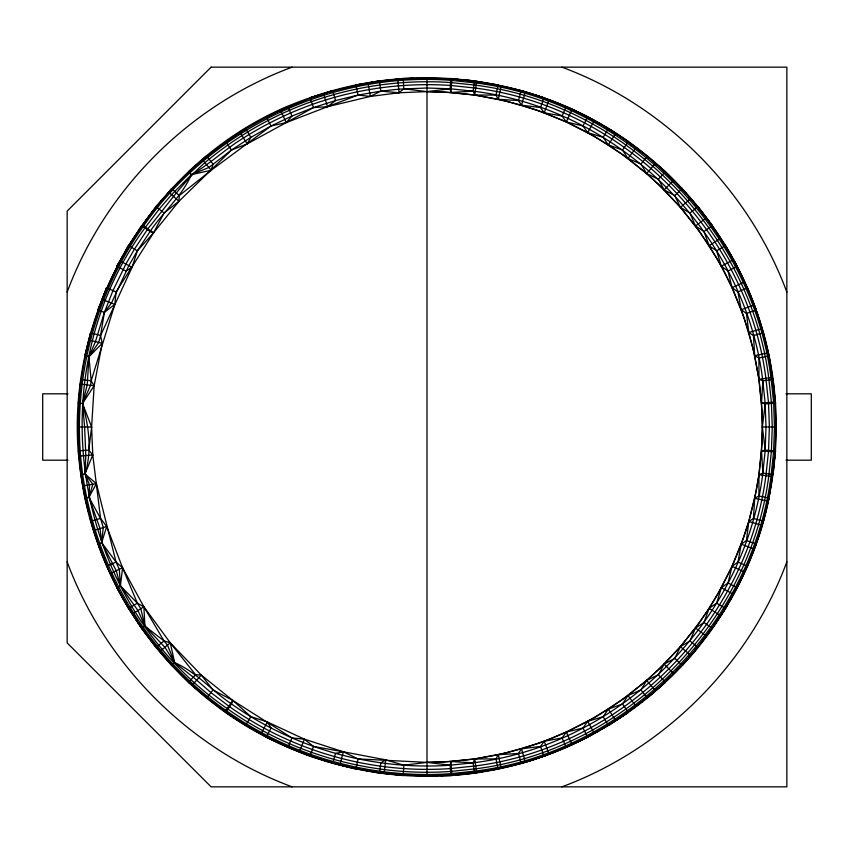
<?xml version="1.0" encoding="UTF-8"?>
<svg xmlns="http://www.w3.org/2000/svg" width="854" height="854" viewBox="0 0 854 854"><rect width="100%" height="100%" fill="white"/><g stroke="black" fill="none" stroke-linecap="round" stroke-linejoin="round"><path stroke-width="1.28" d="M84.941 474.013L96.427 483.663L116.059 562.06L119.304 569.287L120.435 585.844L137.345 603.137L143.867 606.778L170.234 642.774L195.609 674.756L201.309 675.087L232.864 700.483L250.862 716.655L267.377 721.972L304.387 739.169L313.471 746.428L343.361 751.798L358.029 758.918L427 762.387L442.959 762.014L474.728 758.971L498.288 754.722L521.495 748.809L544.212 741.24L566.33 732.081L587.733 721.363L608.326 709.151L627.989 695.498L646.638 680.467L664.156 664.156L680.467 646.638L695.498 627.989L709.151 608.326L721.363 587.733L732.081 566.33L741.24 544.212L748.809 521.495L754.722 498.288L758.918 495.982L758.971 474.728L761.533 450.923L762.387 427L762.014 411.041L758.971 379.272L752.94 347.93L743.941 317.304L732.081 287.67L725.11 273.312L717.456 259.306L700.195 232.459L680.467 207.362L658.445 184.272L646.638 173.533L621.541 153.805L594.694 136.544L566.33 121.919L536.696 110.059L506.07 101.06L474.728 95.029L442.959 91.986L427 91.613L399.01 92.776L370.337 96.427L327.52 106.707L286.229 122.581L247.222 143.867L231.498 150.037L208.899 167.469L191.339 174.664L171.601 194.659L159.175 209.102L144.924 227.89C35.11 378.108 73.572 603.394 227.143 708.542L227.89 709.076C292.1 754.562 372.066 776.937 450.56 771.461L476.137 768.76C624.285 749.748 749.748 624.285 768.76 476.137L771.386 451.627L772.272 427L771.386 402.373L768.76 377.863C749.748 229.715 624.285 104.252 476.137 85.24L450.56 82.539C392.957 78.621 334.501 89.392 282.087 113.614C254.343 126.52 228.36 143.066 204.864 162.676C183.002 181.923 166.316 206.39 147.817 228.819L134.462 249.101L125.89 264.046L112.974 290.595L104.391 312.351L95.445 341.621L88.955 356.748L87.225 384.898L82.528 403.451L84.621 427L85.816 455.577L84.941 474.013L89.542 484.848L88.955 497.252L100.035 528.551L101.669 542.621L116.24 570.696L120.435 585.844L137.964 610.514L144.924 626.11L164.886 647.268L174.664 662.661L193.314 677.222L210.927 692.583L229.555 706.706C293.232 751.808 372.525 774.002 450.368 768.579L475.721 765.889C622.63 747.047 747.047 622.63 765.889 475.721L768.504 451.424L769.379 427L768.504 402.576L765.889 378.279C747.047 231.37 622.63 106.953 475.721 88.111L450.368 85.421C403.686 82.315 356.438 88.741 312.351 104.391C288.225 113.016 265.167 124.353 243.486 137.964C225.242 149.012 209.903 164.139 191.339 174.664C181.987 196.367 163.573 211.504 150.56 230.761L137.345 250.862L128.847 265.658L111.458 303.063L104.391 312.351L100.569 335.537L98.701 342.454L88.955 356.748L91.154 380.841L90.567 385.303L82.528 403.451C88.731 426.295 92.328 451.051 84.941 474.013L92.872 484.271L88.955 497.252L100.569 518.463L106.707 526.48L122.581 567.771L137.345 603.137L140.803 608.71L144.924 626.11L164.032 640.938L167.469 645.101L174.664 662.661C196.367 672.013 211.504 690.427 230.761 703.44L231.498 703.963C294.545 748.616 373.07 770.586 450.133 765.216L475.24 762.558C620.709 743.898 743.898 620.709 762.558 475.24L765.141 451.19L766.006 427L765.141 402.81L762.558 378.76C743.898 233.291 620.709 110.102 475.24 91.442L451.19 88.859L427 87.994L398.701 89.179L380.841 91.154L358.029 95.082L335.537 100.569L313.471 107.572L291.94 116.059L271.038 125.997L250.862 137.345L231.498 150.037L178.913 201.309L164.032 213.062L153.517 232.864L116.059 291.94L114.831 304.387L91.154 380.841L94.153 385.752L91.613 427L88.784 450.122L92.776 454.99L100.569 518.463L103.249 527.558L101.669 542.621L116.059 562.06L122.581 567.771L143.867 606.778L164.032 640.938L170.234 642.774L201.309 675.087L213.062 689.968L232.864 700.483L291.94 737.941L304.387 739.169L343.361 751.798L385.752 759.846L403.867 765.216L427 762.387L450.923 761.533L474.728 758.971L506.07 752.94L536.696 743.941L551.652 738.368L566.33 732.081L594.694 717.456L621.541 700.195L646.638 680.467L658.445 669.728L680.467 646.638L700.195 621.541L709.151 608.326L717.456 594.694L732.081 566.33L743.941 536.696L748.809 521.495L756.324 490.474L758.971 474.728L762.014 442.959L762.387 427L761.533 403.077L758.971 379.272L754.722 355.712L748.809 332.505L741.24 309.788L732.081 287.67L721.363 266.267L709.151 245.674L695.498 226.011L680.467 207.362L664.156 189.844L646.638 173.533L627.989 158.502L608.326 144.849L587.733 132.637L566.33 121.919L544.212 112.76L521.495 105.191L498.288 99.277L474.728 95.029L450.923 92.467L427 91.613L403.867 88.784L399.01 92.776L380.841 91.154L370.337 96.427L358.029 95.082L327.52 106.707L313.471 107.572L286.229 122.581L271.038 125.997L211.226 170.234L179.244 195.609L178.913 201.309L153.517 232.864L137.345 250.862L132.028 267.377L100.569 335.537L102.202 343.361L94.153 385.752L82.528 403.451L91.613 427L92.776 454.99L84.941 474.013L80.895 474.568C93.673 569.33 147.272 657.473 225.531 712.417C303.512 767.757 404.508 788.754 498.085 769.059C591.747 749.844 676.026 690.352 725.505 608.528C775.4 526.95 789.438 424.748 763.412 332.74C737.845 240.604 672.738 160.584 587.733 116.806C502.942 72.601 400.024 65.555 310.002 97.804C147.496 152.364 44.835 336.305 86.596 503.027M80.938 472.529L80.895 474.568C76.422 433.149 77.287 390.961 86.67 350.247M773.062 381.471L772.336 377.351C754.018 234.765 638.258 112.045 496.996 85.208L521.26 90.588L542.642 97.847M82.528 403.451L78.451 403.163L80.895 379.432L91.154 380.841M773.35 385.079L775.549 403.163L765.216 403.878L761.533 403.077L762.846 380.841L758.971 379.272L758.918 358.018L754.722 355.712L753.431 335.537L748.809 332.505L746.428 313.471L741.24 309.788L737.941 291.94L732.081 287.67L728.003 271.038L721.363 266.267L716.655 250.862L709.151 245.674L703.963 231.498L695.498 226.011L689.968 213.062L680.467 207.362L674.756 195.609L664.156 189.844L658.391 179.244L646.638 173.533L640.938 164.032L627.989 158.502L622.502 150.037L608.326 144.849L603.137 137.345L587.733 132.637L582.962 125.997L566.33 121.919L562.06 116.059L544.212 112.76L540.529 107.572L521.495 105.191L518.463 100.569L521.26 90.588C543.56 97.634 565.775 105.341 586.378 116.667M483.268 771.269L487.015 770.682L474.568 773.105L450.837 775.549L440.781 775.613L476.649 772.336L521.26 763.412L518.463 753.431L521.495 748.809L540.529 746.428L544.212 741.24L562.06 737.941L566.33 732.081L582.962 728.003L587.733 721.363L603.137 716.655L608.326 709.151L622.502 703.963L627.989 695.498L640.938 689.968L646.638 680.467L658.391 674.756L664.156 664.156L674.756 658.391L680.467 646.638L689.968 640.938L695.498 627.989L703.963 622.502L709.151 608.326L716.655 603.137L721.363 587.733L728.003 582.962L732.081 566.33L737.941 562.06L741.24 544.212L746.428 540.529L748.809 521.495L753.431 518.463L754.722 498.288L758.971 474.728L762.846 473.159L773.105 474.568L775.08 450.795L775.891 427L775.08 403.205L773.105 379.432L762.846 380.841M311.358 756.153C340.757 767.223 372.045 772.059 403.163 775.549L403.867 765.216M518.463 100.569L498.288 99.277L495.971 95.082L474.728 95.029L473.159 91.154L450.923 92.467L450.133 88.784L450.837 78.451L454.136 79.059M450.923 92.467L451.894 79.006L450.837 78.451M80.895 379.432L80.105 389.766L80.735 384.631M79.358 398.316L79.892 392.21M774.108 461.79L774.642 455.684M762.846 473.159L761.533 450.923L765.216 450.122L775.549 450.837L769.059 498.085L767.404 503.764M78.451 403.163L79.806 392.199M765.216 450.122L762.387 427L765.216 403.878M773.265 469.369L773.895 464.234L772.336 476.649C766.796 515.272 754.979 552.986 736.767 587.509L725.505 608.528L713.656 625.854L720.797 614.859M774.194 461.8L775.549 450.837M363.238 769.998L379.432 773.105L384.097 773.244L385.752 759.846L380.841 762.846L379.432 773.105L389.744 773.98M473.159 91.154L474.568 80.895L464.256 80.02M474.728 95.029L476.649 81.664L474.568 80.895L450.805 78.931C422.869 77.746 394.505 77.831 366.985 83.318L370.732 82.731M769.038 495.384L769.486 492.769M769.934 490.164L770.393 487.549M770.842 484.944L771.963 478.421M133.203 239.141L140.366 228.167L128.495 245.472L117.233 266.491C102.459 294.705 92.445 325.054 84.941 355.915L90.588 332.74L100.569 335.537M358.029 758.918L355.915 769.059C325.587 761.33 295.238 752.353 267.622 737.333M495.971 95.082L498.085 84.941L474.504 81.365L451.894 79.006M450.837 775.549L450.133 765.216L450.923 761.533L473.159 762.846L474.728 758.971L495.971 758.918L498.288 754.722L518.463 753.431M498.288 99.277L501.159 86.083M767.33 503.753L769.059 498.085C740.994 638.675 619.107 753.975 476.649 772.336L474.568 773.105L473.159 762.846M90.588 332.74L86.927 349.094L91.047 332.868M763.412 521.26L767.073 504.906M339.999 764.864L343.361 751.798L335.537 753.431L332.74 763.412M84.941 355.915L86.596 350.236M521.495 105.191L525.295 92.243M245.472 128.495L239.995 132.466L247.222 143.867L250.862 137.345L245.472 128.495C225.712 141.817 206.422 155.876 188.542 171.675L191.339 174.664L211.226 170.234L213.062 164.032L206.519 155.994L202.12 160.253L205.878 157.147M756.142 542.578L762.547 522.392M206.519 155.994C182.959 176.821 160.531 199.131 142.501 225.05L141.081 227.068L155.994 206.519L171.131 189.834M127.566 605.977C110.486 578.009 97.772 547.329 89.553 515.624C109.75 594.021 158.951 664.764 225.05 711.499L225.808 712.033C251.418 731.013 280.614 744.208 310.002 756.196L313.471 746.428M540.529 107.572L543.998 97.804L522.328 91.421M747.004 565.999L756.196 543.998L753.89 548.919L741.24 544.212M106.558 287.809L97.804 310.002L104.391 312.351L114.831 304.387L102.266 299.444L106.558 287.809L98.253 310.162M544.212 112.76L548.919 100.11M299.444 751.733L304.387 739.169M67.156 292.1C105.213 189.364 189.364 105.213 292.1 67.156M786.844 561.9C748.787 664.636 664.636 748.787 561.9 786.844M287.809 747.442L291.94 737.941M562.06 116.059L566.191 106.558C662.725 148.82 738.593 235.939 764.447 338.376L763.412 332.74L753.431 335.537M566.33 121.919L571.934 109.643M737.344 586.314L743.023 574.368M97.804 310.002L99.598 306.447M582.962 125.997L587.733 116.806L567.12 107.508M266.267 737.194L271.038 728.003L267.377 721.972L260.95 733.842L266.267 737.194L286.88 746.492M131.772 241.33L116.806 266.267L128.495 245.472L137.345 250.862M689.103 657.324C707.859 636.262 723.968 612.649 736.767 587.509L733.17 593.978M587.733 132.637L594.203 120.788M120.83 260.022L116.806 266.267M122.079 257.823L125.175 252.325M126.424 250.126L127.662 247.927M726.338 606.073L727.576 603.874M728.825 601.675L731.921 596.177M245.472 725.505L250.862 716.655M603.137 137.345L608.528 128.495L628.469 141.583M608.326 144.849L615.627 133.502L608.272 128.901M722.228 612.67L725.505 608.528M128.901 245.728L141.583 225.531M712.033 628.192L712.919 626.932L712.417 628.469L703.963 622.502M225.531 712.417L231.498 703.963L232.864 700.483L225.05 711.499L225.531 712.417L260.95 733.842M622.502 150.037L628.192 141.967M179.244 195.609L171.675 188.542L166.754 194.765M171.675 188.542L168.921 192.225L178.913 201.309M627.989 158.502L636.081 147.699M143.568 223.695L152.364 212.091M701.636 641.909L710.432 630.305M213.062 689.968L206.519 698.006L204.779 695.957M640.938 164.032L647.481 155.994L649.221 158.043M157.232 205.814L158.961 203.807M162.42 199.793L165.025 196.783M687.246 659.235L682.869 664.166M688.975 657.217L691.58 654.207M695.039 650.193L696.768 648.186M646.638 173.533L655.477 163.327L665.458 171.675L675.29 181.881M689.968 640.938L698.006 647.481C652.264 702.618 590.157 743.813 521.26 763.412L542.653 756.142M687.321 659.288L682.325 665.458L674.756 658.391M178.71 672.119L188.542 682.325L192.225 685.079L201.309 675.087M195.609 674.756L188.542 682.325L200.711 692.551M658.391 179.244L665.458 171.675M664.156 189.844L673.699 180.301M667.006 680.104L670.753 676.368M676.368 670.753L680.104 667.006M664.188 682.816L647.481 698.006L640.938 689.968M674.756 195.609L682.325 188.542L680.649 187.442M159.901 651.463L171.675 665.458L174.664 662.661L170.234 642.774L159.901 651.463L155.994 647.481L143.451 630.252M680.467 207.362L690.672 198.523M648.122 696.853L651.88 693.747M164.032 640.938L155.994 647.481M689.968 213.062L698.006 206.519L710.549 223.748M630.305 710.432L641.909 701.636M695.498 226.011L706.301 217.919M132.466 614.005L141.583 628.469L144.924 626.11L143.867 606.778L132.466 614.005L128.495 608.528L116.806 587.733M703.963 231.498L712.417 225.531L699.159 208.803M628.469 712.417L608.528 725.505L603.137 716.655M239.995 132.466L225.808 141.967C245.194 128.025 266.491 117.169 287.809 106.558L291.94 116.059L286.229 122.581L280.571 110.326L266.267 116.806L271.038 125.997M709.151 245.674L720.498 238.373M238.885 133.171L245.728 128.901M128.495 608.528L137.345 603.137M716.655 250.862L725.505 245.472L737.194 266.267L726.434 248.023M567.109 746.503L587.733 737.194L600.202 729.636M603.661 727.693L605.966 726.391M721.363 266.267L733.212 259.797M117.233 587.509L120.435 585.844L122.581 567.771L110.326 573.429M728.003 271.038L736.767 266.491M287.809 106.558L267.633 116.667M586.367 737.333L566.191 747.442L562.06 737.941M732.081 287.67L744.357 282.066M266.267 116.806L286.891 107.497M280.571 110.326L310.162 98.253L332.74 90.588L335.537 100.569L327.52 106.707L323.517 93.812M106.558 566.191L116.059 562.06M737.941 291.94L747.442 287.809L756.196 310.002L747.004 288.001M522.338 762.59L543.998 756.196L565.999 747.004M741.24 309.788L753.89 305.081M97.804 543.998L101.669 542.621L106.707 526.48L93.812 530.483M746.428 313.471L755.747 310.162M332.74 90.588L311.347 97.858M331.662 91.41L310.002 97.804L313.471 107.572M310.002 97.804C332.718 90.524 355.958 85.101 379.432 80.895L380.841 91.154M748.809 332.505L761.757 328.705M90.588 521.26L100.569 518.463M490.676 769.988L488.232 770.457L498.085 769.059L503.123 767.34M505.696 766.711L513.414 764.832M515.987 764.202L521.132 762.953M355.915 769.059L357.004 768.792L350.877 767.34M754.722 355.712L767.917 352.841L769.059 355.915L772.902 381.492M84.941 498.085L88.955 497.252L96.427 483.663L83.126 485.947L84.941 498.085L89.222 514.364L87.183 505.547M758.918 358.018L769.059 355.915L764.778 339.636L766.817 348.453M358.456 84.941L360.89 84.482M363.324 84.012L365.768 83.543L355.915 84.941L358.029 95.082M493.11 769.518L495.544 769.059M355.915 84.941L403.163 78.451L413.219 78.387L403.195 78.931M373.241 82.336L375.739 81.952M478.261 772.048L480.759 771.664M758.971 379.272L772.336 377.351M427 91.613L450.133 88.784M80.65 468.921L78.451 450.837L88.784 450.122M386.072 80.682L390.022 80.276M393.972 79.87L397.921 79.465M456.079 774.535L460.028 774.13M463.978 773.724L467.928 773.318M78.451 450.837L79.326 456.121L92.776 454.99M761.533 403.077L774.994 402.106L775.549 403.163M418.236 78.109L427 77.639L427 776.361L435.764 775.891M450.805 775.069L427 775.891L403.195 775.069L384.097 773.244M67.989 393.811L42.7 393.811L42.7 460.189L67.989 460.189M786.011 393.811L811.3 393.811L811.3 460.189L786.011 460.189M77.639 427L91.613 427M762.387 427L776.361 427M761.533 450.923L774.994 451.894M461.683 79.806L455.235 79.262L460.37 79.817M392.317 774.194L398.765 774.738L393.63 774.183M464.224 80.244L468.088 80.66M385.912 773.34L389.776 773.756M427 762.387L450.133 765.216M80.756 384.097L94.153 385.752M758.971 474.728L772.336 476.649M478.251 82.005L480.749 82.432M483.247 82.859L485.745 83.286M488.242 83.713L490.751 84.14M493.249 84.567L495.747 84.994L493.26 84.482M360.751 769.433L358.253 769.006L360.74 769.518M363.249 769.86L365.758 770.287M368.255 770.714L370.753 771.141M373.251 771.568L375.749 771.995M476.649 81.664L503.123 86.66M399.864 774.941L403.163 775.549M474.568 80.895L490.762 84.002M85.411 356.011L88.955 356.748L102.202 343.361L89.136 339.999M758.918 495.982L768.589 497.989M754.722 498.288L767.917 501.159M505.696 87.289L513.414 89.168M515.987 89.798L521.132 91.047M332.868 762.953L338.013 764.202M340.586 764.832L348.304 766.711M310.002 756.196L331.672 762.579M753.431 518.463L762.953 521.132M761.757 525.295L748.809 521.495M746.428 540.529L755.747 543.838M543.838 98.253L565.999 106.996M288.001 747.004L310.162 755.747M561.9 67.156C664.636 105.213 748.787 189.364 786.844 292.1M292.1 786.844C189.364 748.787 105.213 664.636 67.156 561.9M106.996 288.001L116.059 291.94M737.941 562.06L747.442 566.191M732.081 566.33L744.357 571.934M117.233 266.491L125.997 271.038L132.028 267.377L120.158 260.95M728.003 582.962L736.767 587.509M721.363 587.733L733.212 594.203M587.509 117.233L600.202 124.364M603.661 126.307L605.966 127.609M248.034 726.391L250.339 727.693M253.798 729.636L266.491 736.767M716.655 603.137L725.099 608.272M709.151 608.326L720.498 615.627M171.675 665.458L173.351 666.558M225.808 712.033L245.728 725.099M141.967 225.808L150.037 231.498L153.517 232.864L142.501 225.05M695.498 627.989L706.301 636.081M630.305 143.568L641.909 152.364M212.091 701.636L223.695 710.432M225.05 711.499L206.817 697.633L192.225 685.079M155.994 206.519L164.032 213.062M680.467 646.638L690.672 655.477M654.196 162.409L657.185 165.035M660.163 167.651L664.145 171.142M189.855 682.858L193.837 686.349M196.815 688.964L199.804 691.591M666.963 173.832L673.347 180.183M180.653 673.817L187.037 680.168M664.156 664.156L673.699 673.699M658.391 674.756L665.458 682.325L655.477 690.672L646.638 680.467M682.848 189.866L686.328 193.858M688.932 196.847L691.548 199.836M695.028 203.828L696.768 205.825M157.232 648.175L158.972 650.172M162.452 654.164L165.068 657.153M167.672 660.142L171.152 664.134M202.537 159.901L211.226 170.234M141.583 628.469L154.841 645.197M627.989 695.498L636.081 706.301M225.808 141.967L231.498 150.037M622.502 703.963L628.192 712.033M712.033 225.808L715.663 231.338M717.114 233.548L720.744 239.088M722.196 241.298L725.099 245.728M128.901 608.272L131.804 612.702M133.256 614.912L136.886 620.452M138.337 622.662L141.967 628.192M608.326 709.151L615.627 720.498M587.733 721.363L594.203 733.212M582.962 728.003L587.509 736.767M737.344 267.686L743.023 279.632M110.977 574.368L116.656 586.314M566.33 732.081L571.934 744.357M98.253 543.838L106.996 565.999M544.212 741.24L548.919 753.89M540.529 746.428L543.838 755.747M756.142 311.422L762.547 331.608M91.453 522.392L97.858 542.578M521.495 748.809L525.295 761.757M762.953 332.868L767.917 352.841M85.411 497.989L91.047 521.132M767.404 350.973L768.589 356.011M498.288 754.722L501.159 767.917M495.971 758.918L497.978 768.589M769.038 358.616L769.486 361.231M769.934 363.836L770.393 366.451M770.842 369.056L771.963 375.579M82.037 478.421L83.158 484.944M83.607 487.549L84.066 490.164M84.514 492.769L84.962 495.384M368.053 83.126L370.337 96.427M81.098 472.508L83.126 485.947M474.728 758.971L476.649 772.336M79.326 456.121L81.365 474.504M772.635 379.496L774.994 402.106M773.297 385.09L773.799 390.267M774.183 394.142L774.567 398.028M79.433 455.972L79.817 459.858M80.201 463.733L80.703 468.91M397.879 79.326L399.01 92.776M450.923 761.533L451.894 774.994M403.163 78.451L403.867 88.784M80.319 403.301C71.309 521.794 128.442 642.304 225.851 710.357L226.609 710.891C291.235 756.665 371.714 779.19 450.709 773.681L476.457 770.959C625.555 751.83 751.83 625.555 770.959 476.457L773.607 451.787L774.493 427L773.607 402.213L770.959 377.543C751.83 228.445 625.555 102.17 476.457 83.041L450.709 80.319C332.217 71.309 211.696 128.431 143.643 225.851L143.109 226.609C106.59 278.34 84.642 340.127 80.319 403.301M211.098 67.156L67.156 211.098L67.156 642.902L211.098 786.844L786.844 786.844L786.844 67.156L211.098 67.156"/></g></svg>
